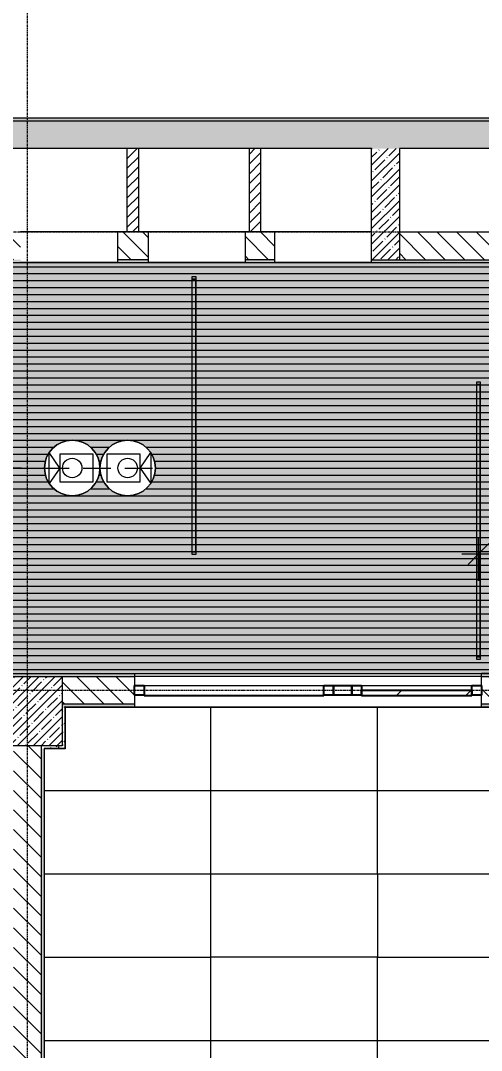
# Model space of a CAD drawing. Header units: millimetres. Extents: x 34897 to 231692, y -8553 to 29000.
# Drawn here: x 56610 to 59931, y 5207 to 12622 of the extents above; entities that cross this region are included whole.
import ezdxf

# ---------------------------------------------------------------- set-up
doc = ezdxf.new("R2010")
doc.units = ezdxf.units.MM
doc.linetypes.add('ADSK_Штрих_ш2 п1', pattern=[300, 200, -100])
doc.linetypes.add('Осевая', pattern=[31.75, 6.35, -4.7625, 15.875, -4.7625])
for name, color, linetype, lineweight in [('A-ANNO-DIMS', 7, 'Continuous', 9), ('A-ANNO-DIMS-100', 7, 'Continuous', 9), ('A-CLNG-PATT', 7, 'Continuous', 9), ('A-DETL-1', 7, 'ADSK_Штрих_ш2 п1', 9), ('A-GLAZ-CURT', 7, 'Continuous', 9), ('A-GLAZ-CURT-1', 7, 'Continuous', 25), ('A-GLAZ-CWMG', 7, 'Continuous', 9), ('A-GLAZ-CWMG-1', 7, 'Continuous', 25), ('A-WALL', 7, 'Continuous', 9), ('I-WALL', 7, 'Continuous', 9), ('S-COLS', 7, 'Continuous', 9), ('Оси-2', 7, 'Осевая', 9)]:
    doc.layers.add(name, color=color, linetype=linetype, lineweight=lineweight)
for name, color, linetype, lineweight, true_color in [('A-ANNO-NOTE', 1, 'Continuous', 9, 0xff0000), ('A-CLNG-1', 7, 'Continuous', 9, 0xeaeaea), ('A-WALL-1', 7, 'Continuous', 9, 0x3c3c3c), ('A-WALL-FNSH-1', 7, 'Continuous', 9, 0x3c3c3c), ('E-LITE-EQPM-1', 7, 'Continuous', 9, 0xff8080), ('I-WALL-1', 7, 'Continuous', 9, 0x535353), ('Q-SPCQ-3', 7, 'Continuous', 9, 0x008040), ('S-COLS-1', 9, 'Continuous', 9, 0x808080), ('S-COLS-2', 7, 'Continuous', 9, 0x3c3c3c)]:
    doc.layers.add(name, color=color, linetype=linetype, lineweight=lineweight, true_color=true_color)
doc.layers.add('A-CLNG-PATT-1', color=7, linetype='Continuous', lineweight=9, transparency=1)
doc.styles.add('ISOCPEUR', font='isocpeur.ttf', dxfattribs={"width": 0.9, "height": 250})
doc.dimstyles.new('ISO-2_5_0_9К_БОЛЬШОЙ', dxfattribs={"dimscale": 304.8, "dimtxt": 248.995294, "dimasz": 0.492126, "dimexe": 0.393701, "dimexo": 0.984252, "dimgap": 0, "dimtad": 1, "dimdec": 0, "dimrnd": 10, "dimzin": 0, "dimdsep": 46, "dimtxsty": 'ISOCPEUR', "dimblk1": 'OBLIQUE', "dimblk2": 'OBLIQUE', "dimsah": 1, "dimcen": 0.09, "dimdle": 0.393701, "dimazin": 0, "dimtfac": 1, "dimtdec": 4, "dimtix": 1, "dimtmove": 0, "dimatfit": 3, "dimfxl": 1, "dimtvp": 1, "dimtolj": 1, "dimtzin": 0, "dimarcsym": 2})
pattern_1 = [(135, (0, 0), (-70.71068, -70.71068), [])]
pattern_2 = [(45, (0, 0), (-57.02463, 57.02463), []), (45, (57.025, 0), (-57.02463, 57.02463), [100.806, -20.161, 3.353, -16.808])]
pattern_3 = [(45, (0, 0), (-35.35534, 35.35534), [])]
pattern_4 = [(0, (0, 0), (121.92, 30.48), [10.058, -81.382, 10.058, -81.382, -487.68]), (0, (0, 0), (121.92, 30.48), [-182.88, 10.058, -172.822, 10.058, -81.382, -213.36]), (0, (0, 0), (121.92, 30.48), [-457.2, 10.058, -50.902, 10.058, -142.342]), (120, (45.72, 15.24), (-87.356454, 90.345817), [10.058, -81.382, 10.058, -81.382, -487.68]), (120, (45.72, 15.24), (-87.356454, 90.345817), [-182.88, 10.058, -172.822, 10.058, -81.382, -213.36]), (120, (45.72, 15.24), (-87.356454, 90.345817), [-457.2, 10.058, -50.902, 10.058, -142.342]), (240, (60.96, 76.2), (-34.563546, -120.825817), [10.058, -81.382, 10.058, -81.382, -487.68]), (240, (60.96, 76.2), (-34.563546, -120.825817), [-182.88, 10.058, -172.822, 10.058, -81.382, -213.36]), (240, (60.96, 76.2), (-34.563546, -120.825817), [-457.2, 10.058, -50.902, 10.058, -142.342])]

# ---------------------------------------------------------------- blocks, each defined once
blk = doc.blocks.new('BSC_Колонна _Прямоугольная - 500х500-V17-Сводный план потолков 2 этажа в осях 12-23')
at = {"layer": 'S-COLS-1'}
h = blk.add_hatch(dxfattribs=at)
h.set_pattern_fill('FP_27', color=256, style=0, pattern_type=2)
h.set_pattern_definition([(45, (-56660, -7650), (-57.02463, 57.02463), []), (45, (-56602.975, -7650), (-57.02463, 57.02463), [100.806, -20.161, 3.353, -16.808])])
h.paths.add_polyline_path([(-250, -250), (250, -250), (250, 250), (-250, 250)])
at = {"layer": 'S-COLS-2'}
for p, q in [((-250, 250), (250, 250)), ((-250, -250), (-250, 250)), ((250, 250), (250, -250)), ((250, -250), (-250, -250))]:
    blk.add_line(p, q, dxfattribs=at)
blk = doc.blocks.new('Downlight - Strip - 2000 мм-27655400-Сводный план потолков 2 этажа в осях 12-23')
at = {"layer": 'E-LITE-EQPM-1'}
for p, q in [((-1000, -231.3), (-1000, -205.9)), ((-1000, -205.9), (-980.9, -205.9)), ((-980.9, -231.3), (-980.9, -205.9)), ((-980.9, -205.9), (981, -205.9)), ((-980.9, -205.9), (-980.9, -231.3)), ((-980.9, -231.3), (-980.9, -205.9)), ((-980.9, -205.9), (-980.9, -231.3)), ((-980.9, -205.9), (981, -205.9)), ((-980.9, -205.9), (981, -205.9)), ((981, -205.9), (981, -231.3)), ((981, -231.3), (981, -205.9)), ((981, -205.9), (1000, -205.9)), ((981, -231.3), (981, -205.9)), ((981, -205.9), (981, -231.3)), ((1000, -205.9), (1000, -231.3)), ((-980.9, -231.3), (-1000, -231.3)), ((981, -231.3), (-980.9, -231.3)), ((981, -231.3), (-980.9, -231.3)), ((-980.9, -231.3), (981, -231.3)), ((1000, -231.3), (981, -231.3))]:
    blk.add_line(p, q, dxfattribs=at)
blk = doc.blocks.new('Видеокамера - Желтый-29490382-Сводный план потолков 2 этажа в осях 12-23')
at = {"layer": 'Q-SPCQ-3'}
for p, q in [((89, 100), (-151, 100)), ((-151, 100), (-151, -100)), ((89, 0), (166.6, 110.7)), ((89, -100), (89, 100)), ((166.6, 110.7), (166.6, -110.7)), ((89, 0), (166.6, -110.7)), ((-151, -100), (89, -100))]:
    blk.add_line(p, q, dxfattribs=at)
for radius in [200, 70]:
    blk.add_circle((0, 0), radius, dxfattribs=at)
for start, end in [(0, 180), (180, 360)]:
    blk.add_arc((0, 0), 200, start, end, dxfattribs=at)
blk = doc.blocks.new('Прямоугольный импост - 50 x 70 мм-31700031-Сводный план потолков 2 этажа в осях 12-23')
at = {"layer": 'A-GLAZ-CWMG-1'}
for p, q in [((0, 35), (-70, 35)), ((-70, 35), (-70, -35)), ((0, -35), (0, 35)), ((-70, -35), (0, -35))]:
    blk.add_line(p, q, dxfattribs=at)
blk = doc.blocks.new('Прямоугольный импост - 50 x 70 мм-31720913-Сводный план потолков 2 этажа в осях 12-23')
at = {"layer": 'A-GLAZ-CWMG'}
blk.add_line((41196, 7835), (41991, 7835), dxfattribs=at)
blk = doc.blocks.new('Системная панель - Стемалит - 40мм-32257327-Сводный план потолков 2 этажа в осях 12-23')
at = {"layer": 'A-GLAZ-CURT-1'}
for p, q in [((-65, -35), (-65, 35)), ((-65, 35), (65, 35)), ((65, 35), (65, -35)), ((65, -35), (-65, -35))]:
    blk.add_line(p, q, dxfattribs=at)
blk = doc.blocks.new('Прямоугольный импост - 50 x 70 мм-31687886-Сводный план потолков 2 этажа в осях 12-23')
at = {"layer": 'A-GLAZ-CWMG-1'}
for p, q in [((35, 35), (-35, 35)), ((-35, 35), (-35, -35)), ((35, -35), (35, 35)), ((-35, -35), (35, -35))]:
    blk.add_line(p, q, dxfattribs=at)
blk = doc.blocks.new('Системная панель - Стекло - 40мм-32257328-Сводный план потолков 2 этажа в осях 12-23')
at = {"layer": 'A-GLAZ-CURT'}
for p, q in [((-647.5, -40), (-647.5, -35)), ((-647.5, -40), (647.5, -40)), ((647.5, -35), (647.5, -40))]:
    blk.add_line(p, q, dxfattribs=at)
blk = doc.blocks.new('Прямоугольный импост - 50 x 70 мм-31701779-Сводный план потолков 2 этажа в осях 12-23')
at = {"layer": 'A-GLAZ-CWMG-1'}
for p, q in [((-70, 35), (0, 35)), ((-70, -35), (-70, 35)), ((0, 35), (0, -35)), ((0, -35), (-70, -35))]:
    blk.add_line(p, q, dxfattribs=at)
blk = doc.blocks.new('Прямоугольный импост - 50 x 70 мм-31693698-Сводный план потолков 2 этажа в осях 12-23')
at = {"layer": 'A-GLAZ-CWMG'}
for p, q in [((39631, 7835), (40926, 7835)), ((39631, 7765), (40926, 7765))]:
    blk.add_line(p, q, dxfattribs=at)
blk = doc.blocks.new('Системная панель - Стекло - 40мм-V43-Сводный план потолков 2 этажа в осях 12-23')
at = {"layer": 'A-GLAZ-CURT'}
h = blk.add_hatch(dxfattribs=at)
h.set_pattern_fill('FP_60', color=256, style=0, pattern_type=2)
h.set_pattern_definition([(45, (-59563.5, -7700), (-282.8427, 282.8427), [200, -600]), (45, (-59763.5, -7800), (-282.8427, 282.8427), [600, -200]), (45, (-59363.5, -7900), (-282.8427, 282.8427), [200, -600])])
h.paths.add_polyline_path([(397.5, -40), (397.5, 0), (-397.5, 0), (-397.5, -40)])
at = {"layer": 'A-GLAZ-CURT-1'}
for p, q in [((-397.5, -40), (-397.5, 0)), ((-397.5, 0), (397.5, 0)), ((397.5, 0), (397.5, -40)), ((397.5, -40), (-397.5, -40))]:
    blk.add_line(p, q, dxfattribs=at)
blk = doc.blocks.new('Прямоугольный импост - 50 x 70 мм-31702100-Сводный план потолков 2 этажа в осях 12-23')
at = {"layer": 'A-GLAZ-CWMG-1'}
for p, q in [((35, 35), (-35, 35)), ((-35, 35), (-35, -35)), ((35, -35), (35, 35)), ((-35, -35), (35, -35))]:
    blk.add_line(p, q, dxfattribs=at)
blk = doc.blocks.new('DIMBLOCK33-Сводный план потолков 2 этажа в осях 12-23')
at = {"layer": 'A-ANNO-DIMS-100'}
for p, q in [((56111.2, 11000), (56111.2, 9400.5)), ((55917.2, 10880), (56231.2, 10880)), ((56111.2, 10880), (55917.2, 10880)), ((56616.6, 9400.5), (55991.2, 9400.5)), ((56111.2, 9400.5), (56616.6, 9400.5))]:
    blk.add_line(p, q, dxfattribs=at)
at = {"layer": 'A-ANNO-DIMS-100', "lineweight": 20}
for p, q in [((56111.2, 10880), (56036.2, 10955)), ((56111.2, 10880), (56186.2, 10805)), ((56111.2, 9400.5), (56036.2, 9475.5)), ((56111.2, 9400.5), (56186.2, 9325.5))]:
    blk.add_line(p, q, dxfattribs=at)
at = {"layer": 'A-ANNO-DIMS-100', "color": 0, "insert": (55784.6, 9924.8), "char_height": 250, "width": 517.144, "attachment_point": 1, "rotation": 90, "line_spacing_factor": 1.149209, "style": 'ISOCPEUR'}
blk.add_mtext('1/2', dxfattribs=at)
blk = doc.blocks.new('_Oblique')
at = {"color": 0, "linetype": 'ByBlock', "lineweight": -2}
blk.add_line((-0.5, -0.5), (0.5, 0.5), dxfattribs=at)
blk = doc.blocks.new('DIMBLOCK34-Сводный план потолков 2 этажа в осях 12-23')
at = {"layer": 'A-ANNO-DIMS-100', "lineweight": 20}
for p, q in [((56111.2, 9400.5), (56036.2, 9475.5)), ((56111.2, 9400.5), (56186.2, 9325.5)), ((56111.2, 7921), (56036.2, 7996)), ((56111.2, 7921), (56186.2, 7846))]:
    blk.add_line(p, q, dxfattribs=at)
at = {"layer": 'A-ANNO-DIMS-100'}
for p, q in [((56616.6, 9400.5), (55991.2, 9400.5)), ((56111.2, 9400.5), (56111.2, 7801)), ((56111.2, 9400.5), (56616.6, 9400.5)), ((55917.2, 7921), (56231.2, 7921)), ((56111.2, 7921), (55917.2, 7921))]:
    blk.add_line(p, q, dxfattribs=at)
at = {"layer": 'A-ANNO-DIMS-100', "color": 0, "insert": (55784.6, 8445.3), "char_height": 250, "width": 517.144, "attachment_point": 1, "rotation": 90, "line_spacing_factor": 1.149209, "style": 'ISOCPEUR'}
blk.add_mtext('1/2', dxfattribs=at)
blk = doc.blocks.new('DIMBLOCK58-Сводный план потолков 2 этажа в осях 12-23')
at = {"layer": 'A-ANNO-DIMS-100'}
for p, q in [((59910, 8587.9), (59910, 8901.8)), ((60935, 8900), (60935, 8661.8)), ((60935, 8781.8), (60935, 8900)), ((59790, 8781.8), (60935, 8781.8)), ((59910, 8781.8), (59910, 8587.9))]:
    blk.add_line(p, q, dxfattribs=at)
at = {"layer": 'A-ANNO-DIMS-100', "lineweight": 20}
for p, q in [((59910, 8781.8), (59985, 8856.8)), ((60935, 8781.8), (61010, 8856.8)), ((59910, 8781.8), (59835, 8706.8)), ((60935, 8781.8), (60860, 8706.8))]:
    blk.add_line(p, q, dxfattribs=at)
at = {"layer": 'A-ANNO-DIMS-100', "color": 0, "insert": (60207, 9108.4), "char_height": 250, "width": 517.144, "attachment_point": 1, "line_spacing_factor": 1.149209, "style": 'ISOCPEUR'}
blk.add_mtext('1/2', dxfattribs=at)

msp = doc.modelspace()

# ---------------------------------------------------------------- hatches: boundary and pattern name
at = {"layer": 'A-CLNG-PATT'}
h = msp.add_hatch(dxfattribs=at)
h.set_pattern_fill('FP_47', color=256, style=0, pattern_type=2)
h.set_pattern_definition([(0, (57110, 9800), (0, -50), [])])
h.paths.add_polyline_path([(74622.4, 7921), (74729, 7921), (74729, 8301), (75459, 8301), (75459, 10879), (74015.2, 10879), (74015.2, 10868.5), (66296, 10868.5), (66296, 10880), (47239.7, 10879), (47239.7, 11679), (44781.7, 11679), (44781.7, 10879), (42401, 10879), (42401, 10209), (40882.1, 10209), (40874, 10176.3), (40851.6, 10133.6), (40819.6, 10097.5), (40779.9, 10070.2), (40734.9, 10053.1), (40687, 10047.2), (40639.1, 10053.1), (40594.1, 10070.2), (40554.4, 10097.5), (40522.4, 10133.6), (40500, 10176.3), (40491.9, 10209), (38761, 10209), (38761, 7921), (68010, 7921), (68010, 7940), (68110, 7940), (68110, 7921), (68760.5, 7921), (68760.5, 7940), (68860.5, 7940), (68860.5, 7921), (73167.7, 7921)])
h.paths.add_polyline_path([(57006.1, 9202), (56957.9, 9202), (56911, 9213.5), (56868.4, 9235.9), (56832.3, 9267.9), (56804.9, 9307.6), (56787.8, 9352.6), (56782, 9400.5), (56787.8, 9448.4), (56804.9, 9493.4), (56832.3, 9533.1), (56868.4, 9565.1), (56911, 9587.5), (56957.9, 9599), (57006.1, 9599), (57052.9, 9587.5), (57095.6, 9565.1), (57131.7, 9533.1), (57159.1, 9493.4), (57176.2, 9448.4), (57182, 9400.5), (57176.2, 9352.6), (57159.1, 9307.6), (57131.7, 9267.9), (57095.6, 9235.9), (57052.9, 9213.5)])
h.paths.add_polyline_path([(57357.9, 9202), (57311, 9213.5), (57268.4, 9235.9), (57232.3, 9267.9), (57204.9, 9307.6), (57187.8, 9352.6), (57182, 9400.5), (57187.8, 9448.4), (57204.9, 9493.4), (57232.3, 9533.1), (57268.4, 9565.1), (57311, 9587.5), (57357.9, 9599), (57406.1, 9599), (57452.9, 9587.5), (57495.6, 9565.1), (57531.7, 9533.1), (57559.1, 9493.4), (57576.2, 9448.4), (57582, 9400.5), (57576.2, 9352.6), (57559.1, 9307.6), (57531.7, 9267.9), (57495.6, 9235.9), (57452.9, 9213.5), (57406.1, 9202)])
h = msp.add_hatch(dxfattribs=at)
h.set_pattern_fill('FP_54', color=256, style=0, pattern_type=2)
h.set_pattern_definition([(180, (51981, 7679), (7e-14, -600), []), (270, (51981, 7679), (1200, 7e-14), [])])
h.paths.add_polyline_path([(65390, 470), (65389, 7050), (64760, 7050), (64759, 7660), (63411, 7659), (63411, 7652), (62219, 7651), (62219, 7049.5), (62211, 7050), (62210, 7050), (60890, 7050), (60889, 7680), (56930, 7680), (56930, 7380), (56780, 7379), (56780, 475), (57160, 475), (57160, 470), (60910, 470), (60910, 475), (61690, 475), (61690, 470), (64439.4, 470)])
h.paths.add_polyline_path([(63981.8, 1078.6), (62781.8, 1078.6), (62781.8, 1678.6), (63981.8, 1678.6), (63981.8, 1221.5)])
h.paths.add_polyline_path([(61530, 1078.6), (60381.8, 1078.6), (60381.8, 1678.6), (61581.8, 1678.6), (61581.8, 1078.6)])
h.paths.add_polyline_path([(57981.8, 1078.6), (57981.8, 1678.6), (59181.8, 1678.6), (59181.8, 1078.6), (58620.6, 1078.6)])
h.paths.add_polyline_path([(63981.8, 3478.6), (62781.8, 3478.6), (62781.8, 4078.6), (63981.8, 4078.6)])
h.paths.add_polyline_path([(60381.8, 3478.6), (60381.8, 4078.6), (61581.8, 4078.6), (61581.8, 3478.6), (61530, 3478.6)])
h.paths.add_polyline_path([(57981.8, 3478.6), (57981.8, 4078.6), (59181.8, 4078.6), (59181.8, 3478.6), (58620.6, 3478.6)])
h.paths.add_polyline_path([(63981.8, 5878.6), (62781.8, 5878.6), (62781.8, 6478.6), (63981.8, 6478.6)])
h.paths.add_polyline_path([(60381.8, 5878.6), (60381.8, 6478.6), (61581.8, 6478.6), (61581.8, 5878.6), (61530, 5878.6)])
h.paths.add_polyline_path([(59181.8, 5878.6), (57981.8, 5878.6), (57981.8, 6478.6), (59181.8, 6478.6)])
at = {"layer": 'A-CLNG-PATT-1'}
h = msp.add_hatch(color=256, dxfattribs=at)
h.paths.add_polyline_path([(74622.4, 7921), (74729, 7921), (74729, 8301), (75459, 8301), (75459, 10879), (74015.2, 10879), (74015.2, 10868.5), (66296, 10868.5), (66296, 10880), (47239.7, 10879), (47239.7, 11679), (44781.7, 11679), (44781.7, 10879), (42401, 10879), (42401, 10209), (40882.1, 10209), (40874, 10176.3), (40851.6, 10133.6), (40819.6, 10097.5), (40779.9, 10070.2), (40734.9, 10053.1), (40687, 10047.2), (40639.1, 10053.1), (40594.1, 10070.2), (40554.4, 10097.5), (40522.4, 10133.6), (40500, 10176.3), (40491.9, 10209), (38761, 10209), (38761, 7921), (68010, 7921), (68010, 7940), (68110, 7940), (68110, 7921), (68760.5, 7921), (68760.5, 7940), (68860.5, 7940), (68860.5, 7921), (73167.7, 7921)])
h.paths.add_polyline_path([(56957.9, 9202), (56911, 9213.5), (56868.4, 9235.9), (56832.3, 9267.9), (56804.9, 9307.6), (56787.8, 9352.6), (56782, 9400.5), (56787.8, 9448.4), (56804.9, 9493.4), (56832.3, 9533.1), (56868.4, 9565.1), (56911, 9587.5), (56957.9, 9599), (57006.1, 9599), (57052.9, 9587.5), (57095.6, 9565.1), (57131.7, 9533.1), (57159.1, 9493.4), (57176.2, 9448.4), (57182, 9400.5), (57176.2, 9352.6), (57159.1, 9307.6), (57131.7, 9267.9), (57095.6, 9235.9), (57052.9, 9213.5), (57006.1, 9202)])
h.paths.add_polyline_path([(57357.9, 9202), (57311, 9213.5), (57268.4, 9235.9), (57232.3, 9267.9), (57204.9, 9307.6), (57187.8, 9352.6), (57182, 9400.5), (57187.8, 9448.4), (57204.9, 9493.4), (57232.3, 9533.1), (57268.4, 9565.1), (57311, 9587.5), (57357.9, 9599), (57406.1, 9599), (57452.9, 9587.5), (57495.6, 9565.1), (57531.7, 9533.1), (57559.1, 9493.4), (57576.2, 9448.4), (57582, 9400.5), (57576.2, 9352.6), (57559.1, 9307.6), (57531.7, 9267.9), (57495.6, 9235.9), (57452.9, 9213.5), (57406.1, 9202)])
h.paths.add_polyline_path([(73509, 10879.5), (73509, 10900), (66791, 10900), (66791, 10879.5), (73167.7, 10879.5)])
at = {"layer": 'I-WALL'}
h = msp.add_hatch(dxfattribs=at)
h.set_pattern_fill('FP_17', color=256, style=0, pattern_type=2)
h.set_pattern_definition(pattern_2)
h.paths.add_polyline_path([(64439.4, 11700), (66160, 11700), (66160, 11900), (60760, 11900), (60760, 11700), (64380, 11700)])
h.paths.add_polyline_path([(59340, 11700), (60160, 11700), (60160, 11900), (54760, 11900), (54760, 11700), (59140, 11700)])
h = msp.add_hatch(dxfattribs=at)
h.set_pattern_fill('FP_46', color=256, style=0, pattern_type=2)
h.set_pattern_definition(pattern_4)
h.paths.add_polyline_path([(60160, 11900), (60160, 11920), (54780, 11920), (54780, 11900), (58620.6, 11900)])
h = msp.add_hatch(dxfattribs=at)
h.set_pattern_fill('FP_22', color=256, style=0, pattern_type=2)
h.set_pattern_definition(pattern_3)
h.paths.add_polyline_path([(57459.2, 11100), (57459.2, 11700), (57379.2, 11700), (57379.2, 11100)])
h = msp.add_hatch(dxfattribs=at)
h.set_pattern_fill('FP_22', color=256, style=0, pattern_type=2)
h.set_pattern_definition(pattern_3)
h.paths.add_polyline_path([(58339.2, 11100), (58339.2, 11700), (58259.2, 11700), (58259.2, 11100)])
h = msp.add_hatch(dxfattribs=at)
h.set_pattern_fill('FP_17', color=256, style=0, pattern_type=2)
h.set_pattern_definition(pattern_2)
h.paths.add_polyline_path([(59140, 10900), (59340, 10900), (59340, 11700), (59140, 11700), (59140, 11100)])
h = msp.add_hatch(dxfattribs=at)
h.set_pattern_fill('FP_19', color=256, style=0, pattern_type=2)
h.set_pattern_definition(pattern_1)
h.paths.add_polyline_path([(61160, 10900), (61160, 11100), (59340, 11100), (59340, 10900), (60075.3, 10900)])
h.paths.add_polyline_path([(58230, 10900), (58440, 10900), (58440, 11100), (58230, 11100)])
h.paths.add_polyline_path([(57530, 10900), (57530, 11100), (57310, 11100), (57310, 10900)])
h.paths.add_polyline_path([(55500, 10900), (55500, 11100), (51910, 11100), (51910, 10900), (52801.7, 10900)])
h.paths.add_polyline_path([(56400, 10900), (56610, 10900), (56610, 11100), (56400, 11100)])
h.paths.add_polyline_path([(51710, 10900), (51710, 11100), (47260.7, 11100), (47260.7, 10900), (49892.3, 10900)])
h = msp.add_hatch(dxfattribs=at)
h.set_pattern_fill('FP_46', color=256, style=0, pattern_type=2)
h.set_pattern_definition(pattern_4)
h.paths.add_polyline_path([(61360, 10880), (61360, 10900), (59140, 10900), (59140, 10880), (60075.3, 10880)])
h.paths.add_polyline_path([(58440, 10880), (58440, 10900), (58230, 10900), (58230, 10880)])
h.paths.add_polyline_path([(57310, 10880), (57530, 10880), (57530, 10900), (57310, 10900)])
h.paths.add_polyline_path([(56400, 10880), (56610, 10880), (56610, 10900), (56400, 10900)])
h.paths.add_polyline_path([(55700, 10880), (55700, 10900), (47240.7, 10900), (47240.7, 10880), (52801.7, 10880)])
h = msp.add_hatch(dxfattribs=at)
h.set_pattern_fill('FP_46', color=256, style=0, pattern_type=2)
h.set_pattern_definition(pattern_4)
h.paths.add_polyline_path([(74750, 7900), (74750, 7920), (73705, 7920), (73705, 7900), (74622.4, 7900)])
h.paths.add_polyline_path([(71735, 7900), (72305, 7900), (72305, 7920), (71735, 7920)])
h.paths.add_polyline_path([(70258.2, 7900), (70635, 7900), (70635, 7920), (69360.5, 7920), (69360.5, 7900)])
h.paths.add_polyline_path([(68260.5, 7900), (68260.5, 7920), (67055, 7920), (67055, 7900), (68110, 7900)])
h.paths.add_polyline_path([(65955, 7900), (65955, 7920), (59931, 7920), (59931, 7900), (65910, 7900)])
h.paths.add_polyline_path([(56910, 7900), (57431, 7900), (57431, 7920), (50930, 7920), (50930, 7900), (56410, 7900)])
h.paths.add_polyline_path([(48430, 7900), (48430, 7920), (42061, 7920), (42061, 7900), (47910, 7900)])
h.paths.add_polyline_path([(39561, 7900), (39561, 7920), (38742.7, 7920), (38742.7, 7900), (39040, 7900)])
h = msp.add_hatch(dxfattribs=at)
h.set_pattern_fill('FP_19', color=256, style=0, pattern_type=2)
h.set_pattern_definition(pattern_1)
h.paths.add_polyline_path([(60910, 7700), (60910, 7900), (59931, 7900), (59931, 7700), (60075.3, 7700)])
h.paths.add_polyline_path([(57165.9, 7700), (57431, 7700), (57431, 7900), (56910, 7900), (56910, 7700)])
h = msp.add_hatch(dxfattribs=at)
h.set_pattern_fill('FP_46', color=256, style=0, pattern_type=2)
h.set_pattern_definition(pattern_4)
h.paths.add_polyline_path([(60910, 7680), (60910, 7700), (59931, 7700), (59931, 7680), (60890, 7680)])
h.paths.add_polyline_path([(56910, 7680), (57431, 7680), (57431, 7700), (56910, 7700)])
h = msp.add_hatch(dxfattribs=at)
h.set_pattern_fill('FP_46', color=256, style=0, pattern_type=2)
h.set_pattern_definition(pattern_4)
h.paths.add_polyline_path([(56910, 7380), (56930, 7380), (56930, 7680), (56910, 7680), (56910, 7400)])
h = msp.add_hatch(dxfattribs=at)
h.set_pattern_fill('FP_19', color=256, style=0, pattern_type=2)
h.set_pattern_definition(pattern_1)
h.paths.add_polyline_path([(56560, 425), (56760, 425), (56760, 7400), (56560, 7400), (56560, 450)])
h = msp.add_hatch(dxfattribs=at)
h.set_pattern_fill('FP_46', color=256, style=0, pattern_type=2)
h.set_pattern_definition(pattern_4)
h.paths.add_polyline_path([(56780, 7380), (56910, 7380), (56910, 7400), (56760, 7400), (56760, 7380)])
h = msp.add_hatch(dxfattribs=at)
h.set_pattern_fill('FP_46', color=256, style=0, pattern_type=2)
h.set_pattern_definition(pattern_4)
h.paths.add_polyline_path([(56760, 450), (56780, 450), (56780, 7380), (56760, 7380), (56760, 562.3)])

# ---------------------------------------------------------------- linework, layer by layer
at = {"layer": 'A-ANNO-NOTE'}
for p, q in [((57981.5, 6478.6), (59181.5, 6478.6)), ((57981.5, 5878.6), (57981.5, 6478.6)), ((59181.5, 6478.6), (59181.5, 5878.6)), ((59181.5, 5878.6), (57981.5, 5878.6))]:
    msp.add_line(p, q, dxfattribs=at)
at = {"layer": 'A-CLNG-1'}
for p, q in [((61295.2, 10879), (47239.7, 10879)), ((38761, 7921), (67055, 7921)), ((57981.8, 5878.6), (57981.8, 6478.6)), ((57981.8, 6478.6), (59181.8, 6478.6)), ((59181.8, 6478.6), (59181.8, 5878.6)), ((59181.8, 5878.6), (57981.8, 5878.6))]:
    msp.add_line(p, q, dxfattribs=at)
at = {"layer": 'A-DETL-1'}
msp.add_line((38761, 9400), (75459, 9400), dxfattribs=at)
at = {"layer": 'A-WALL'}
for p, q in [((60140, 11920), (54780, 11920)), ((57530, 11100), (57310, 11100)), ((58440, 11100), (58230, 11100)), ((57530, 10900), (57310, 10900)), ((58440, 10900), (58230, 10900)), ((59140, 10900), (61360, 10900)), ((50930, 7920), (57431, 7920)), ((62760, 7920), (59931, 7920)), ((57431, 7700), (56910, 7700)), ((56930, 7680), (56930, 7380)), ((56931, 7679), (56931, 7680)), ((60910, 7700), (59931, 7700)), ((56780, 7380), (56780, 471))]:
    msp.add_line(p, q, dxfattribs=at)
at = {"layer": 'A-WALL-1'}
for p, q in [((54760, 11900), (60160, 11900)), ((59140, 11700), (55700, 11700)), ((57379.2, 11100), (57379.2, 11700)), ((57459.2, 11700), (57459.2, 11100)), ((58259.2, 11100), (58259.2, 11700)), ((58339.2, 11700), (58339.2, 11100)), ((59140, 10880), (59140, 11700)), ((59340, 11700), (59340, 10900)), ((60160, 11700), (59340, 11700)), ((57310, 10880), (57310, 11100)), ((57530, 11100), (57530, 10880)), ((58230, 10880), (58230, 11100)), ((58440, 11100), (58440, 10880)), ((59340, 11100), (60560, 11100)), ((56910, 7900), (57431, 7900)), ((57431, 7920), (57431, 7680)), ((59931, 7680), (59931, 7920)), ((59931, 7900), (60910, 7900)), ((56931, 7680), (56930, 7680)), ((56760, 425), (56760, 7400)), ((56930, 7380), (56780, 7380))]:
    msp.add_line(p, q, dxfattribs=at)
at = {"layer": 'A-WALL-FNSH-1'}
for p, q in [((54780, 11921), (60139, 11921)), ((57310, 10880), (57530, 10880)), ((57310, 10879), (57310, 10880)), ((57530, 10880), (57530, 10879)), ((58230, 10880), (58440, 10880)), ((58230, 10879), (58230, 10880)), ((58440, 10880), (58440, 10879)), ((59140, 10880), (61360, 10880)), ((59140, 10879), (59140, 10880)), ((57431, 7921), (57431, 7920)), ((59931, 7920), (59931, 7921)), ((56931, 7680), (57431, 7680)), ((56931, 7679), (56931, 7379)), ((57431, 7679), (56931, 7679)), ((57431, 7680), (57431, 7679)), ((59931, 7680), (60889, 7680)), ((59931, 7679), (59931, 7680)), ((60889, 7679), (59931, 7679)), ((56931, 7379), (56781, 7379)), ((56781, 7379), (56781, 471))]:
    msp.add_line(p, q, dxfattribs=at)
at = {"layer": 'I-WALL-1'}
for p, q in [((57310, 11100), (56610, 11100)), ((58230, 11100), (57530, 11100)), ((59140, 11100), (58440, 11100)), ((57310, 10880), (56610, 10880)), ((58230, 10880), (57530, 10880)), ((59140, 10880), (58440, 10880)), ((59931, 7900), (57431, 7900)), ((57431, 7680), (59931, 7680)), ((57431, 7679), (59931, 7679))]:
    msp.add_line(p, q, dxfattribs=at)
at = {"layer": 'Оси-2'}
for p, q in [((56660, 593.7), (56660, 24898.1)), ((38196.8, 11100), (82030.3, 11100)), ((39466.8, 10500), (82030.3, 10500)), ((38196.8, 7800), (82030.3, 7800))]:
    msp.add_line(p, q, dxfattribs=at)

# ---------------------------------------------------------------- block references
at = {"layer": 'A-GLAZ-CURT'}
for name, p in [('Системная панель - Стемалит - 40мм-32257327-Сводный план потолков 2 этажа в осях 12-23', (58931, 7800)), ('Системная панель - Стекло - 40мм-V43-Сводный план потолков 2 этажа в осях 12-23', (59463.5, 7800)), ('Системная панель - Стекло - 40мм-32257328-Сводный план потолков 2 этажа в осях 12-23', (58148.5, 7800))]:
    msp.add_blockref(name, p, dxfattribs=at)
at = {"layer": 'A-GLAZ-CWMG', "rotation": 180}
msp.add_blockref('Прямоугольный импост - 50 x 70 мм-31701779-Сводный план потолков 2 этажа в осях 12-23', (57431, 7800), dxfattribs=at)
at = {"layer": 'A-GLAZ-CWMG'}
for name in ['Прямоугольный импост - 50 x 70 мм-31693698-Сводный план потолков 2 этажа в осях 12-23', 'Прямоугольный импост - 50 x 70 мм-31720913-Сводный план потолков 2 этажа в осях 12-23']:
    msp.add_blockref(name, (17870, 0), dxfattribs=at)
at = {"layer": 'A-GLAZ-CWMG', "extrusion": (0, 0, -1), "rotation": 180}
for name, p in [('Прямоугольный импост - 50 x 70 мм-31687886-Сводный план потолков 2 этажа в осях 12-23', (-58831, 7800)), ('Прямоугольный импост - 50 x 70 мм-31702100-Сводный план потолков 2 этажа в осях 12-23', (-59031, 7800)), ('Прямоугольный импост - 50 x 70 мм-31700031-Сводный план потолков 2 этажа в осях 12-23', (-59931, 7800))]:
    msp.add_blockref(name, p, dxfattribs=at)
at = {"layer": 'E-LITE-EQPM-1', "rotation": 89.9999999999999}
for p in [(57641.4, 9779), (59691.4, 9021)]:
    msp.add_blockref('Downlight - Strip - 2000 мм-27655400-Сводный план потолков 2 этажа в осях 12-23', p, dxfattribs=at)
at = {"layer": 'Q-SPCQ-3', "rotation": 180}
msp.add_blockref('Видеокамера - Желтый-29490382-Сводный план потолков 2 этажа в осях 12-23', (56982, 9400.5), dxfattribs=at)
at = {"layer": 'Q-SPCQ-3'}
msp.add_blockref('Видеокамера - Желтый-29490382-Сводный план потолков 2 этажа в осях 12-23', (57382, 9400.5), dxfattribs=at)
at = {"layer": 'S-COLS'}
msp.add_blockref('BSC_Колонна _Прямоугольная - 500х500-V17-Сводный план потолков 2 этажа в осях 12-23', (56660, 7650), dxfattribs=at)

# ---------------------------------------------------------------- dimensions: what is measured, and where the dimension line sits
at = {"layer": 'A-ANNO-DIMS'}
for base, p1, p2, picture, middle in [((56111.2, 9400.5), (56217.2, 10880), (56916.6, 9400.5), 'DIMBLOCK33-Сводный план потолков 2 этажа в осях 12-23', (55986.2, 10140.3)), ((56111.2, 7921), (56916.6, 9400.5), (56217.2, 7921), 'DIMBLOCK34-Сводный план потолков 2 этажа в осях 12-23', (55986.2, 8660.8))]:
    dim = msp.add_linear_dim(base=base, p1=p1, p2=p2, angle=90, text='1/2', dimstyle='ISO-2_5_0_9К_БОЛЬШОЙ', override={"dimpost": '<>', "dimfxl": 1636.478325}, dxfattribs=at)
    dim.commit()
    dim.dimension.update_dxf_attribs({"geometry": picture, "text_midpoint": middle})
dim = msp.add_linear_dim(base=(60935, 8781.8), p1=(59910, 8887.9), p2=(60935, 9200), text='1/2', dimstyle='ISO-2_5_0_9К_БОЛЬШОЙ', override={"dimpost": '<>', "dimfxl": 1071.471039}, dxfattribs=at)
dim.commit()
dim.dimension.update_dxf_attribs({"geometry": 'DIMBLOCK58-Сводный план потолков 2 этажа в осях 12-23', "text_midpoint": (60422.5, 8906.8)})

doc.saveas('drawing.dxf')
